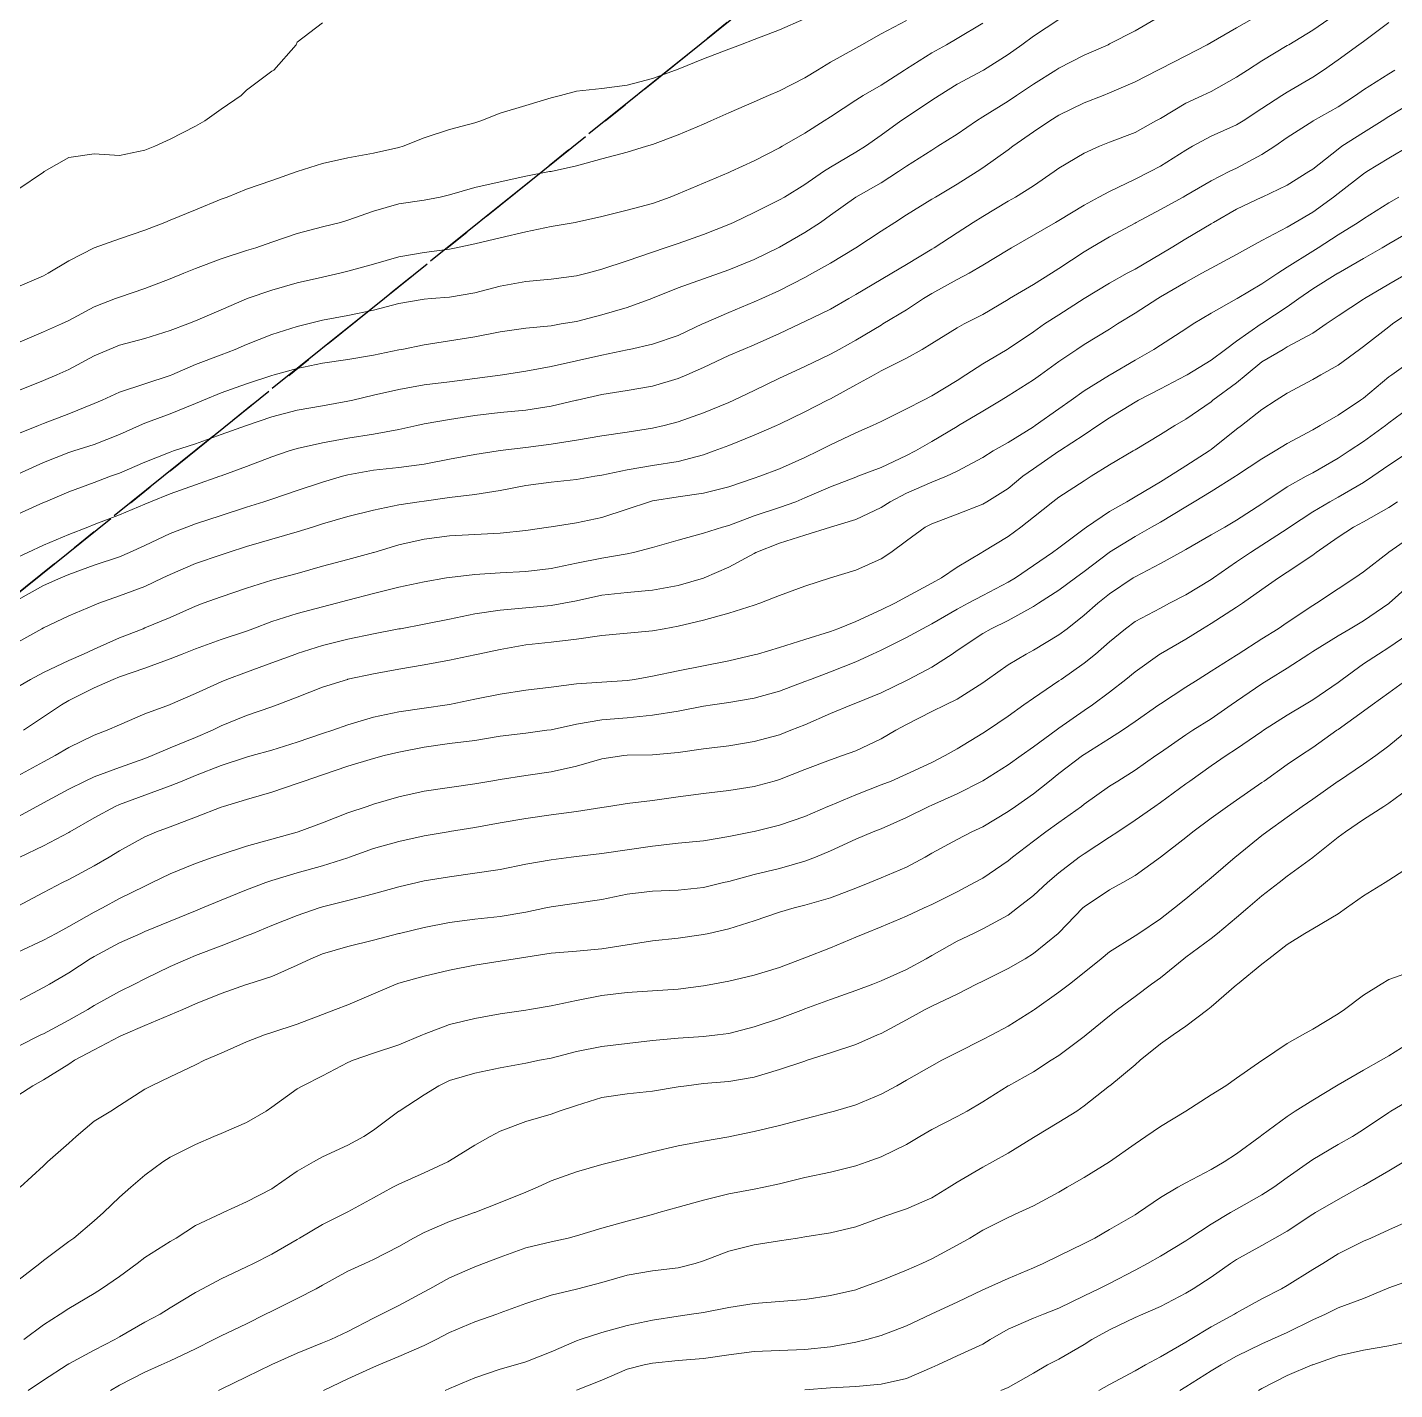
# Model space of a CAD drawing. Header units: centimetres. Extents: x 0 to 642158, y -847 to 649707.
# Drawn here: x 617111.44 to 617138.36, y 620331.76 to 620358.59 of the extents above; entities that cross this region are included whole.
import ezdxf

# ---------------------------------------------------------------- set-up
doc = ezdxf.new("R2010")
doc.units = ezdxf.units.CM
doc.header["$MEASUREMENT"] = 0
doc.linetypes.add('CENTERX2', pattern=[4, 2.5, -0.5, 0.5, -0.5])
doc.layers.add('SPW_parcellaire cadastral', color=7, linetype='CENTERX2', lineweight=25, true_color=0xff0542)
doc.layers.add('WAL_topographie 0.5', color=253, linetype='Continuous', lineweight=20)

msp = doc.modelspace()

# ---------------------------------------------------------------- linework, layer by layer
at = {"layer": 'SPW_parcellaire cadastral'}
for points in [[(617062.014, 620409.186), (617094.809, 620440.723), (617133.598, 620390.47), (617134.906, 620391.492), (617146.257, 620375.609), (617111.129, 620347.351), (617062.014, 620409.186)], [(617146.257, 620375.609), (617171.917, 620342.183), (617234.747, 620260.301), (617106.707, 620158.882), (617115.103, 620149.589), (617064.759, 620106.478), (617053.863, 620117.239), (616968.009, 620182.814), (616937.386, 620218.037), (616956.282, 620268.99), (616938.408, 620293.768), (616934.252, 620317.224), (616964.517, 620340.941), (617015.701, 620270.757), (617035.118, 620286.317), (617053.068, 620300.715), (617070.714, 620314.879), (617111.129, 620347.351), (617146.257, 620375.609)]]:
    msp.add_lwpolyline(points, dxfattribs=at)
at = {"layer": 'WAL_topographie 0.5'}
for points in [[(617111.25, 620348.158), (617111.445, 620348.25), (617111.75, 620348.392), (617112.25, 620348.604), (617112.625, 620348.75), (617112.75, 620348.8), (617113.25, 620348.992), (617113.75, 620349.204), (617113.861, 620349.25), (617114.25, 620349.408), (617114.75, 620349.583), (617115.227, 620349.75), (617115.25, 620349.758), (617115.75, 620349.944), (617116.25, 620350.133), (617116.589, 620350.25), (617116.75, 620350.3), (617117.25, 620350.408), (617117.75, 620350.5), (617118.25, 620350.583), (617118.75, 620350.671), (617119.106, 620350.75), (617119.25, 620350.783), (617119.75, 620350.872), (617120.25, 620350.945), (617120.75, 620351.005), (617121.25, 620351.055), (617121.75, 620351.135), (617122.25, 620351.247), (617122.263, 620351.25), (617122.75, 620351.363), (617123.25, 620351.442), (617123.75, 620351.527), (617124.25, 620351.676), (617124.425, 620351.75), (617124.75, 620351.892), (617125.25, 620352.129), (617125.535, 620352.25), (617125.75, 620352.338), (617126.25, 620352.566), (617126.65, 620352.75), (617126.75, 620352.796), (617127.25, 620353.042), (617127.614, 620353.25), (617127.75, 620353.331), (617128.25, 620353.626), (617128.46, 620353.75), (617128.75, 620353.923), (617129.25, 620354.222), (617129.296, 620354.25), (617129.75, 620354.545), (617130.064, 620354.75), (617130.25, 620354.866), (617130.75, 620355.17), (617130.895, 620355.25), (617131.25, 620355.471), (617131.658, 620355.75), (617131.75, 620355.818), (617132.25, 620356.116), (617132.554, 620356.25), (617132.75, 620356.33), (617133.25, 620356.522), (617133.663, 620356.75), (617133.75, 620356.799), (617134.25, 620357.101), (617134.582, 620357.25), (617134.75, 620357.327), (617135.25, 620357.608), (617135.465, 620357.75), (617135.75, 620357.933), (617136.25, 620358.233), (617136.279, 620358.25), (617136.75, 620358.538), (617137.07, 620358.75)], [(617111.25, 620349.006), (617111.75, 620349.232), (617111.791, 620349.25), (617112.25, 620349.443), (617112.75, 620349.627), (617113.075, 620349.75), (617113.25, 620349.814), (617113.75, 620350.029), (617114.25, 620350.229), (617114.312, 620350.25), (617114.75, 620350.393), (617115.25, 620350.575), (617115.75, 620350.749), (617115.753, 620350.75), (617116.25, 620350.921), (617116.75, 620351.053), (617117.25, 620351.139), (617117.75, 620351.229), (617117.845, 620351.25), (617118.25, 620351.346), (617118.75, 620351.463), (617119.25, 620351.553), (617119.75, 620351.612), (617120.25, 620351.675), (617120.75, 620351.744), (617120.79, 620351.75), (617121.25, 620351.821), (617121.75, 620351.912), (617122.25, 620352.025), (617122.75, 620352.139), (617123.25, 620352.241), (617123.293, 620352.25), (617123.75, 620352.354), (617124.25, 620352.526), (617124.733, 620352.75), (617124.75, 620352.758), (617125.25, 620352.975), (617125.75, 620353.184), (617125.898, 620353.25), (617126.25, 620353.407), (617126.75, 620353.665), (617126.901, 620353.75), (617127.25, 620353.95), (617127.75, 620354.25), (617127.75, 620354.25), (617128.25, 620354.576), (617128.521, 620354.75), (617128.75, 620354.898), (617129.25, 620355.209), (617129.32, 620355.25), (617129.75, 620355.501), (617130.139, 620355.75), (617130.25, 620355.825), (617130.75, 620356.182), (617130.842, 620356.25), (617131.25, 620356.537), (617131.571, 620356.75), (617131.75, 620356.86), (617132.25, 620357.102), (617132.624, 620357.25), (617132.75, 620357.3), (617133.25, 620357.518), (617133.7, 620357.75), (617133.75, 620357.776), (617134.25, 620358.032), (617134.674, 620358.25), (617134.75, 620358.291), (617135.25, 620358.582), (617135.55, 620358.75)], [(617111.25, 620349.794), (617111.75, 620350.02), (617112.25, 620350.218), (617112.349, 620350.25), (617112.75, 620350.38), (617113.25, 620350.573), (617113.643, 620350.75), (617113.75, 620350.797), (617114.25, 620350.982), (617114.75, 620351.183), (617114.904, 620351.25), (617115.25, 620351.397), (617115.75, 620351.574), (617116.25, 620351.738), (617116.296, 620351.75), (617116.75, 620351.873), (617117.25, 620351.977), (617117.75, 620352.053), (617118.25, 620352.137), (617118.75, 620352.239), (617118.808, 620352.25), (617119.25, 620352.342), (617119.75, 620352.418), (617120.25, 620352.5), (617120.75, 620352.597), (617121.25, 620352.667), (617121.75, 620352.716), (617121.951, 620352.75), (617122.25, 620352.802), (617122.75, 620352.933), (617123.25, 620353.078), (617123.735, 620353.25), (617123.75, 620353.256), (617124.25, 620353.459), (617124.75, 620353.64), (617125.065, 620353.75), (617125.25, 620353.814), (617125.75, 620354.017), (617126.224, 620354.25), (617126.25, 620354.264), (617126.75, 620354.553), (617127.055, 620354.75), (617127.25, 620354.891), (617127.75, 620355.249), (617127.752, 620355.25), (617128.25, 620355.531), (617128.595, 620355.75), (617128.75, 620355.856), (617129.25, 620356.176), (617129.369, 620356.25), (617129.75, 620356.491), (617130.129, 620356.75), (617130.25, 620356.827), (617130.75, 620357.139), (617130.917, 620357.25), (617131.25, 620357.476), (617131.688, 620357.75), (617131.75, 620357.791), (617132.25, 620358.041), (617132.72, 620358.25), (617132.75, 620358.264), (617133.25, 620358.526), (617133.645, 620358.75)], [(617111.25, 620353.483), (617111.75, 620353.701), (617111.843, 620353.75), (617112.25, 620353.992), (617112.75, 620354.25), (617112.75, 620354.25), (617113.25, 620354.43), (617113.75, 620354.6), (617114.141, 620354.75), (617114.25, 620354.793), (617114.75, 620354.996), (617115.25, 620355.207), (617115.368, 620355.25), (617115.75, 620355.402), (617116.25, 620355.577), (617116.75, 620355.75), (617116.75, 620355.75), (617117.25, 620355.91), (617117.75, 620356.023), (617118.25, 620356.116), (617118.75, 620356.227), (617118.835, 620356.25), (617119.25, 620356.414), (617119.75, 620356.577), (617120.25, 620356.712), (617120.368, 620356.75), (617120.75, 620356.902), (617121.25, 620357.051), (617121.75, 620357.203), (617121.937, 620357.25), (617122.25, 620357.336), (617122.75, 620357.387), (617123.25, 620357.456), (617123.75, 620357.583), (617124.197, 620357.75), (617124.25, 620357.77), (617124.75, 620357.975), (617125.25, 620358.165), (617125.482, 620358.25), (617125.75, 620358.355), (617126.25, 620358.545), (617126.731, 620358.75)], [(617111.25, 620350.585), (617111.657, 620350.75), (617111.75, 620350.788), (617112.25, 620350.982), (617112.75, 620351.184), (617112.909, 620351.25), (617113.25, 620351.409), (617113.75, 620351.574), (617114.25, 620351.736), (617114.282, 620351.75), (617114.75, 620351.954), (617115.25, 620352.145), (617115.525, 620352.25), (617115.75, 620352.347), (617116.25, 620352.542), (617116.75, 620352.698), (617116.961, 620352.75), (617117.25, 620352.823), (617117.75, 620352.917), (617118.25, 620353.025), (617118.75, 620353.156), (617119.25, 620353.239), (617119.385, 620353.25), (617119.75, 620353.28), (617120.25, 620353.365), (617120.75, 620353.495), (617121.25, 620353.589), (617121.75, 620353.632), (617122.25, 620353.698), (617122.458, 620353.75), (617122.75, 620353.827), (617123.25, 620353.997), (617123.75, 620354.165), (617123.998, 620354.25), (617124.25, 620354.337), (617124.75, 620354.512), (617125.25, 620354.708), (617125.341, 620354.75), (617125.75, 620354.947), (617126.25, 620355.193), (617126.345, 620355.25), (617126.75, 620355.499), (617127.113, 620355.75), (617127.25, 620355.839), (617127.75, 620356.131), (617127.943, 620356.25), (617128.25, 620356.469), (617128.638, 620356.75), (617128.75, 620356.826), (617129.25, 620357.156), (617129.394, 620357.25), (617129.75, 620357.47), (617130.25, 620357.742), (617130.263, 620357.75), (617130.75, 620358.055), (617131.018, 620358.25), (617131.25, 620358.418), (617131.75, 620358.744)], [(617111.25, 620352.381), (617111.75, 620352.596), (617112.105, 620352.75), (617112.25, 620352.817), (617112.75, 620353.088), (617113.173, 620353.25), (617113.25, 620353.281), (617113.75, 620353.448), (617114.25, 620353.642), (617114.518, 620353.75), (617114.75, 620353.843), (617115.25, 620354.034), (617115.75, 620354.194), (617115.933, 620354.25), (617116.25, 620354.36), (617116.75, 620354.533), (617117.25, 620354.662), (617117.601, 620354.75), (617117.75, 620354.792), (617118.25, 620354.975), (617118.75, 620355.118), (617119.25, 620355.187), (617119.564, 620355.25), (617119.75, 620355.291), (617120.25, 620355.441), (617120.75, 620355.552), (617121.25, 620355.658), (617121.72, 620355.75), (617121.75, 620355.756), (617122.25, 620355.866), (617122.75, 620356.002), (617123.25, 620356.135), (617123.63, 620356.25), (617123.75, 620356.286), (617124.25, 620356.476), (617124.75, 620356.687), (617124.899, 620356.75), (617125.25, 620356.906), (617125.75, 620357.128), (617126.029, 620357.25), (617126.25, 620357.342), (617126.75, 620357.596), (617126.996, 620357.75), (617127.25, 620357.905), (617127.75, 620358.182), (617127.873, 620358.25), (617128.25, 620358.462), (617128.75, 620358.726)], [(617111.25, 620347.319), (617111.75, 620347.598), (617112.096, 620347.75), (617112.25, 620347.816), (617112.75, 620347.999), (617113.25, 620348.167), (617113.449, 620348.25), (617113.75, 620348.386), (617114.25, 620348.625), (617114.579, 620348.75), (617114.75, 620348.813), (617115.25, 620348.979), (617115.75, 620349.146), (617116.092, 620349.25), (617116.25, 620349.301), (617116.75, 620349.468), (617117.25, 620349.633), (617117.645, 620349.75), (617117.75, 620349.778), (617118.25, 620349.872), (617118.75, 620349.921), (617119.25, 620349.988), (617119.75, 620350.088), (617120.25, 620350.18), (617120.71, 620350.25), (617120.75, 620350.256), (617121.25, 620350.316), (617121.75, 620350.381), (617122.25, 620350.463), (617122.75, 620350.548), (617123.25, 620350.62), (617123.75, 620350.696), (617123.978, 620350.75), (617124.25, 620350.823), (617124.75, 620351.001), (617125.25, 620351.204), (617125.352, 620351.25), (617125.75, 620351.441), (617126.25, 620351.681), (617126.396, 620351.75), (617126.75, 620351.914), (617127.25, 620352.154), (617127.421, 620352.25), (617127.75, 620352.434), (617128.25, 620352.73), (617128.284, 620352.75), (617128.75, 620353.028), (617129.087, 620353.25), (617129.25, 620353.35), (617129.75, 620353.624), (617129.984, 620353.75), (617130.25, 620353.908), (617130.75, 620354.211), (617130.817, 620354.25), (617131.25, 620354.498), (617131.685, 620354.75), (617131.75, 620354.787), (617132.25, 620355.091), (617132.54, 620355.25), (617132.75, 620355.362), (617133.25, 620355.603), (617133.547, 620355.75), (617133.75, 620355.857), (617134.25, 620356.174), (617134.385, 620356.25), (617134.75, 620356.446), (617135.25, 620356.671), (617135.378, 620356.75), (617135.75, 620356.991), (617136.145, 620357.25), (617136.25, 620357.317), (617136.75, 620357.612), (617136.961, 620357.75), (617137.25, 620357.949), (617137.657, 620358.25), (617137.75, 620358.316), (617138.25, 620358.684)], [(617111.25, 620355.396), (617111.75, 620355.737), (617111.769, 620355.75), (617112.25, 620356.03), (617112.75, 620356.1), (617113.25, 620356.069), (617113.75, 620356.17), (617113.947, 620356.25), (617114.25, 620356.392), (617114.75, 620356.643), (617114.931, 620356.75), (617115.25, 620356.983), (617115.645, 620357.25), (617115.75, 620357.353), (617116.25, 620357.729), (617116.292, 620357.75), (617116.727, 620358.25), (617116.75, 620358.302), (617117.25, 620358.68)], [(617111.25, 620351.433), (617111.75, 620351.634), (617112.016, 620351.75), (617112.25, 620351.857), (617112.75, 620352.125), (617113.046, 620352.25), (617113.25, 620352.332), (617113.75, 620352.462), (617114.25, 620352.623), (617114.597, 620352.75), (617114.75, 620352.811), (617115.25, 620353.032), (617115.75, 620353.245), (617115.764, 620353.25), (617116.25, 620353.416), (617116.75, 620353.559), (617117.25, 620353.675), (617117.588, 620353.75), (617117.75, 620353.789), (617118.25, 620353.931), (617118.75, 620354.07), (617119.25, 620354.159), (617119.75, 620354.223), (617119.881, 620354.25), (617120.25, 620354.329), (617120.75, 620354.449), (617121.25, 620354.567), (617121.75, 620354.673), (617122.225, 620354.75), (617122.25, 620354.754), (617122.75, 620354.865), (617123.25, 620354.989), (617123.75, 620355.126), (617124.098, 620355.25), (617124.25, 620355.31), (617124.75, 620355.522), (617125.25, 620355.733), (617125.288, 620355.75), (617125.75, 620355.966), (617126.25, 620356.222), (617126.298, 620356.25), (617126.75, 620356.511), (617127.129, 620356.75), (617127.25, 620356.828), (617127.75, 620357.157), (617127.895, 620357.25), (617128.25, 620357.455), (617128.709, 620357.75), (617128.75, 620357.776), (617129.25, 620358.09), (617129.54, 620358.25), (617129.75, 620358.371), (617130.25, 620358.673)], [(617111.25, 620346.485), (617111.718, 620346.75), (617111.75, 620346.769), (617112.25, 620347.005), (617112.75, 620347.213), (617112.843, 620347.25), (617113.25, 620347.394), (617113.75, 620347.58), (617114.105, 620347.75), (617114.25, 620347.82), (617114.75, 620348.034), (617115.25, 620348.204), (617115.387, 620348.25), (617115.75, 620348.366), (617116.25, 620348.511), (617116.75, 620348.656), (617117.052, 620348.75), (617117.25, 620348.812), (617117.75, 620348.956), (617118.25, 620349.085), (617118.75, 620349.186), (617119.154, 620349.25), (617119.25, 620349.264), (617119.75, 620349.333), (617120.25, 620349.392), (617120.75, 620349.469), (617121.25, 620349.571), (617121.75, 620349.638), (617122.25, 620349.688), (617122.61, 620349.75), (617122.75, 620349.772), (617123.25, 620349.88), (617123.75, 620349.966), (617124.25, 620350.045), (617124.75, 620350.174), (617124.962, 620350.25), (617125.25, 620350.36), (617125.75, 620350.56), (617126.192, 620350.75), (617126.25, 620350.777), (617126.75, 620351.018), (617127.194, 620351.25), (617127.25, 620351.278), (617127.75, 620351.549), (617128.115, 620351.75), (617128.25, 620351.825), (617128.75, 620352.079), (617129.059, 620352.25), (617129.25, 620352.363), (617129.75, 620352.677), (617129.884, 620352.75), (617130.25, 620352.94), (617130.75, 620353.233), (617130.777, 620353.25), (617131.25, 620353.527), (617131.608, 620353.75), (617131.75, 620353.84), (617132.25, 620354.174), (617132.381, 620354.25), (617132.75, 620354.466), (617133.25, 620354.738), (617133.271, 620354.75), (617133.75, 620355.002), (617134.197, 620355.25), (617134.25, 620355.279), (617134.75, 620355.572), (617135.107, 620355.75), (617135.25, 620355.821), (617135.75, 620356.085), (617136.005, 620356.25), (617136.25, 620356.421), (617136.75, 620356.745), (617136.758, 620356.75), (617137.25, 620357.029), (617137.594, 620357.25), (617137.75, 620357.362), (617138.25, 620357.679), (617138.366, 620357.75)], [(617111.25, 620345.605), (617111.494, 620345.75), (617111.75, 620345.887), (617112.25, 620346.126), (617112.539, 620346.25), (617112.75, 620346.347), (617113.25, 620346.568), (617113.715, 620346.75), (617113.75, 620346.764), (617114.25, 620346.972), (617114.75, 620347.195), (617114.901, 620347.25), (617115.25, 620347.377), (617115.75, 620347.547), (617116.25, 620347.705), (617116.422, 620347.75), (617116.75, 620347.837), (617117.25, 620347.979), (617117.75, 620348.114), (617118.25, 620348.248), (617118.257, 620348.25), (617118.75, 620348.402), (617119.25, 620348.515), (617119.75, 620348.576), (617120.25, 620348.606), (617120.75, 620348.629), (617121.25, 620348.685), (617121.698, 620348.75), (617121.75, 620348.758), (617122.25, 620348.833), (617122.75, 620348.941), (617123.25, 620349.103), (617123.685, 620349.25), (617123.75, 620349.268), (617124.25, 620349.348), (617124.75, 620349.418), (617125.25, 620349.543), (617125.75, 620349.712), (617125.862, 620349.75), (617126.25, 620349.897), (617126.75, 620350.122), (617127.015, 620350.25), (617127.25, 620350.371), (617127.75, 620350.607), (617128.077, 620350.75), (617128.25, 620350.833), (617128.75, 620351.08), (617129.083, 620351.25), (617129.25, 620351.337), (617129.75, 620351.64), (617129.919, 620351.75), (617130.25, 620351.966), (617130.73, 620352.25), (617130.75, 620352.262), (617131.25, 620352.597), (617131.47, 620352.75), (617131.75, 620352.931), (617132.25, 620353.249), (617132.252, 620353.25), (617132.75, 620353.555), (617133.096, 620353.75), (617133.25, 620353.832), (617133.75, 620354.124), (617133.96, 620354.25), (617134.25, 620354.425), (617134.75, 620354.724), (617134.794, 620354.75), (617135.25, 620355.012), (617135.75, 620355.248), (617135.755, 620355.25), (617136.25, 620355.483), (617136.676, 620355.75), (617136.75, 620355.802), (617137.25, 620356.195), (617137.326, 620356.25), (617137.75, 620356.524), (617138.115, 620356.75), (617138.25, 620356.837), (617138.75, 620357.141)], [(617111.361, 620344.75), (617111.75, 620345.012), (617112.105, 620345.25), (617112.25, 620345.336), (617112.75, 620345.583), (617113.126, 620345.75), (617113.25, 620345.799), (617113.75, 620345.97), (617114.25, 620346.155), (617114.482, 620346.25), (617114.75, 620346.356), (617115.25, 620346.537), (617115.75, 620346.704), (617115.876, 620346.75), (617116.25, 620346.889), (617116.75, 620347.05), (617117.25, 620347.177), (617117.527, 620347.25), (617117.75, 620347.311), (617118.25, 620347.443), (617118.75, 620347.565), (617119.25, 620347.675), (617119.688, 620347.75), (617119.75, 620347.76), (617120.25, 620347.818), (617120.75, 620347.848), (617121.25, 620347.874), (617121.75, 620347.935), (617122.25, 620348.037), (617122.75, 620348.138), (617123.25, 620348.226), (617123.371, 620348.25), (617123.75, 620348.346), (617124.25, 620348.493), (617124.75, 620348.628), (617125.128, 620348.75), (617125.25, 620348.783), (617125.75, 620348.969), (617126.25, 620349.138), (617126.567, 620349.25), (617126.75, 620349.324), (617127.25, 620349.546), (617127.75, 620349.735), (617127.791, 620349.75), (617128.25, 620349.927), (617128.75, 620350.159), (617128.927, 620350.25), (617129.25, 620350.434), (617129.75, 620350.733), (617129.777, 620350.75), (617130.25, 620351.036), (617130.617, 620351.25), (617130.75, 620351.332), (617131.25, 620351.649), (617131.39, 620351.75), (617131.75, 620352.012), (617132.103, 620352.25), (617132.25, 620352.344), (617132.75, 620352.651), (617132.905, 620352.75), (617133.25, 620352.964), (617133.698, 620353.25), (617133.75, 620353.282), (617134.25, 620353.575), (617134.564, 620353.75), (617134.75, 620353.852), (617135.25, 620354.119), (617135.487, 620354.25), (617135.75, 620354.394), (617136.25, 620354.659), (617136.404, 620354.75), (617136.75, 620354.952), (617137.162, 620355.25), (617137.25, 620355.32), (617137.75, 620355.709), (617137.814, 620355.75), (617138.25, 620356.017), (617138.647, 620356.25)], [(617111.25, 620343.854), (617111.75, 620344.128), (617111.981, 620344.25), (617112.25, 620344.41), (617112.75, 620344.653), (617113.007, 620344.75), (617113.25, 620344.855), (617113.75, 620345.07), (617114.234, 620345.25), (617114.25, 620345.256), (617114.75, 620345.475), (617115.25, 620345.705), (617115.364, 620345.75), (617115.75, 620345.894), (617116.25, 620346.074), (617116.72, 620346.25), (617116.75, 620346.261), (617117.25, 620346.419), (617117.75, 620346.543), (617118.25, 620346.647), (617118.75, 620346.744), (617118.782, 620346.75), (617119.25, 620346.841), (617119.75, 620346.94), (617120.25, 620347.039), (617120.75, 620347.115), (617121.25, 620347.16), (617121.75, 620347.205), (617122, 620347.25), (617122.25, 620347.298), (617122.75, 620347.409), (617123.25, 620347.465), (617123.75, 620347.505), (617124.25, 620347.6), (617124.75, 620347.745), (617124.763, 620347.75), (617125.25, 620347.958), (617125.75, 620348.233), (617125.783, 620348.25), (617126.25, 620348.436), (617126.75, 620348.591), (617127.25, 620348.749), (617127.253, 620348.75), (617127.75, 620348.9), (617128.25, 620349.134), (617128.431, 620349.25), (617128.75, 620349.417), (617129.25, 620349.638), (617129.539, 620349.75), (617129.75, 620349.85), (617130.25, 620350.123), (617130.458, 620350.25), (617130.75, 620350.417), (617131.25, 620350.726), (617131.286, 620350.75), (617131.75, 620351.082), (617131.99, 620351.25), (617132.25, 620351.435), (617132.75, 620351.743), (617132.763, 620351.75), (617133.25, 620352.038), (617133.623, 620352.25), (617133.75, 620352.331), (617134.25, 620352.656), (617134.397, 620352.75), (617134.75, 620352.96), (617135.25, 620353.243), (617135.262, 620353.25), (617135.75, 620353.538), (617136.063, 620353.75), (617136.25, 620353.869), (617136.75, 620354.185), (617136.858, 620354.25), (617137.25, 620354.503), (617137.643, 620354.75), (617137.75, 620354.823), (617138.25, 620355.134), (617138.446, 620355.25)], [(617111.25, 620343.044), (617111.624, 620343.25), (617111.75, 620343.319), (617112.25, 620343.589), (617112.573, 620343.75), (617112.75, 620343.833), (617113.25, 620344.015), (617113.75, 620344.193), (617113.894, 620344.25), (617114.25, 620344.402), (617114.75, 620344.606), (617115.079, 620344.75), (617115.25, 620344.836), (617115.75, 620345.041), (617116.25, 620345.209), (617116.358, 620345.25), (617116.75, 620345.402), (617117.25, 620345.597), (617117.738, 620345.75), (617117.75, 620345.753), (617118.25, 620345.858), (617118.75, 620345.953), (617119.25, 620346.039), (617119.75, 620346.128), (617120.25, 620346.235), (617120.315, 620346.25), (617120.75, 620346.343), (617121.25, 620346.435), (617121.75, 620346.487), (617122.25, 620346.542), (617122.75, 620346.617), (617123.25, 620346.662), (617123.75, 620346.705), (617123.98, 620346.75), (617124.25, 620346.798), (617124.75, 620346.918), (617125.25, 620347.055), (617125.75, 620347.214), (617125.861, 620347.25), (617126.25, 620347.402), (617126.75, 620347.589), (617127.25, 620347.75), (617127.25, 620347.75), (617127.75, 620347.899), (617128.25, 620348.126), (617128.439, 620348.25), (617128.75, 620348.482), (617129.12, 620348.75), (617129.25, 620348.815), (617129.75, 620349.003), (617130.25, 620349.2), (617130.334, 620349.25), (617130.75, 620349.511), (617131.041, 620349.75), (617131.25, 620349.899), (617131.75, 620350.243), (617131.762, 620350.25), (617132.25, 620350.568), (617132.521, 620350.75), (617132.75, 620350.905), (617133.25, 620351.21), (617133.319, 620351.25), (617133.75, 620351.472), (617134.25, 620351.736), (617134.275, 620351.75), (617134.75, 620352.038), (617135.031, 620352.25), (617135.25, 620352.41), (617135.738, 620352.75), (617135.75, 620352.758), (617136.25, 620353.087), (617136.477, 620353.25), (617136.75, 620353.441), (617137.247, 620353.75), (617137.25, 620353.752), (617137.75, 620354.038), (617138.117, 620354.25), (617138.25, 620354.328), (617138.75, 620354.615)], [(617111.285, 620342.25), (617111.75, 620342.476), (617112.25, 620342.739), (617112.27, 620342.75), (617112.75, 620343.023), (617113.162, 620343.25), (617113.25, 620343.289), (617113.75, 620343.47), (617114.25, 620343.652), (617114.483, 620343.75), (617114.75, 620343.859), (617115.25, 620344.055), (617115.75, 620344.218), (617115.865, 620344.25), (617116.25, 620344.357), (617116.75, 620344.514), (617117.25, 620344.685), (617117.451, 620344.75), (617117.75, 620344.854), (617118.25, 620345.005), (617118.75, 620345.115), (617119.25, 620345.186), (617119.703, 620345.25), (617119.75, 620345.258), (617120.25, 620345.362), (617120.75, 620345.462), (617121.25, 620345.538), (617121.75, 620345.601), (617122.25, 620345.663), (617122.75, 620345.698), (617123.25, 620345.729), (617123.391, 620345.75), (617123.75, 620345.812), (617124.25, 620345.922), (617124.75, 620346.018), (617125.25, 620346.115), (617125.75, 620346.233), (617125.812, 620346.25), (617126.25, 620346.378), (617126.75, 620346.538), (617127.25, 620346.695), (617127.398, 620346.75), (617127.75, 620346.891), (617128.25, 620347.121), (617128.517, 620347.25), (617128.75, 620347.376), (617129.25, 620347.648), (617129.436, 620347.75), (617129.75, 620347.958), (617130.231, 620348.25), (617130.25, 620348.261), (617130.75, 620348.563), (617131.003, 620348.75), (617131.25, 620348.948), (617131.63, 620349.25), (617131.75, 620349.34), (617132.25, 620349.664), (617132.386, 620349.75), (617132.75, 620349.979), (617133.213, 620350.25), (617133.25, 620350.273), (617133.75, 620350.571), (617134.035, 620350.75), (617134.25, 620350.874), (617134.75, 620351.22), (617134.786, 620351.25), (617135.25, 620351.593), (617135.442, 620351.75), (617135.75, 620352.002), (617136.165, 620352.25), (617136.25, 620352.299), (617136.75, 620352.571), (617137.017, 620352.75), (617137.25, 620352.911), (617137.75, 620353.236), (617137.771, 620353.25), (617138.25, 620353.535), (617138.625, 620353.75)], [(617111.25, 620341.283), (617111.75, 620341.552), (617112.125, 620341.75), (617112.25, 620341.813), (617112.75, 620342.078), (617113.048, 620342.25), (617113.25, 620342.375), (617113.75, 620342.653), (617113.979, 620342.75), (617114.25, 620342.848), (617114.75, 620343.039), (617115.25, 620343.235), (617115.299, 620343.25), (617115.75, 620343.385), (617116.25, 620343.53), (617116.75, 620343.698), (617116.887, 620343.75), (617117.25, 620343.873), (617117.75, 620344.042), (617118.25, 620344.192), (617118.465, 620344.25), (617118.75, 620344.319), (617119.25, 620344.417), (617119.75, 620344.487), (617120.25, 620344.551), (617120.75, 620344.631), (617121.25, 620344.694), (617121.665, 620344.75), (617121.75, 620344.761), (617122.25, 620344.867), (617122.75, 620344.952), (617123.25, 620344.997), (617123.75, 620345.044), (617124.25, 620345.123), (617124.75, 620345.221), (617124.932, 620345.25), (617125.25, 620345.299), (617125.75, 620345.383), (617126.25, 620345.518), (617126.75, 620345.707), (617126.856, 620345.75), (617127.25, 620345.901), (617127.75, 620346.096), (617128.08, 620346.25), (617128.25, 620346.328), (617128.75, 620346.574), (617129.066, 620346.75), (617129.25, 620346.847), (617129.75, 620347.135), (617129.967, 620347.25), (617130.25, 620347.402), (617130.75, 620347.663), (617130.895, 620347.75), (617131.25, 620347.992), (617131.627, 620348.25), (617131.75, 620348.345), (617132.25, 620348.716), (617132.298, 620348.75), (617132.75, 620349.058), (617133.088, 620349.25), (617133.25, 620349.346), (617133.75, 620349.639), (617133.928, 620349.75), (617134.25, 620349.958), (617134.713, 620350.25), (617134.75, 620350.277), (617135.25, 620350.676), (617135.35, 620350.75), (617135.75, 620351.068), (617136.03, 620351.25), (617136.25, 620351.39), (617136.75, 620351.659), (617136.907, 620351.75), (617137.25, 620351.942), (617137.67, 620352.25), (617137.75, 620352.308), (617138.25, 620352.697), (617138.319, 620352.75), (617138.75, 620353.039)], [(617111.25, 620340.377), (617111.75, 620340.613), (617112.002, 620340.75), (617112.25, 620340.884), (617112.75, 620341.164), (617112.913, 620341.25), (617113.25, 620341.435), (617113.75, 620341.682), (617113.893, 620341.75), (617114.25, 620341.925), (617114.75, 620342.128), (617115.098, 620342.25), (617115.25, 620342.304), (617115.75, 620342.465), (617116.25, 620342.606), (617116.75, 620342.743), (617116.772, 620342.75), (617117.25, 620342.928), (617117.75, 620343.122), (617118.129, 620343.25), (617118.25, 620343.291), (617118.75, 620343.441), (617119.25, 620343.548), (617119.75, 620343.621), (617120.25, 620343.697), (617120.562, 620343.75), (617120.75, 620343.782), (617121.25, 620343.859), (617121.75, 620343.929), (617122.25, 620344.043), (617122.75, 620344.189), (617123.183, 620344.25), (617123.25, 620344.258), (617123.75, 620344.266), (617124.25, 620344.313), (617124.75, 620344.384), (617125.25, 620344.445), (617125.75, 620344.526), (617126.25, 620344.662), (617126.473, 620344.75), (617126.75, 620344.859), (617127.25, 620345.08), (617127.669, 620345.25), (617127.75, 620345.281), (617128.25, 620345.485), (617128.75, 620345.732), (617128.787, 620345.75), (617129.25, 620345.993), (617129.646, 620346.25), (617129.75, 620346.317), (617130.25, 620346.652), (617130.418, 620346.75), (617130.75, 620346.912), (617131.25, 620347.184), (617131.349, 620347.25), (617131.75, 620347.509), (617132.08, 620347.75), (617132.25, 620347.874), (617132.743, 620348.25), (617132.75, 620348.255), (617133.25, 620348.565), (617133.577, 620348.75), (617133.75, 620348.849), (617134.25, 620349.151), (617134.415, 620349.25), (617134.75, 620349.451), (617135.227, 620349.75), (617135.25, 620349.765), (617135.75, 620350.094), (617136.012, 620350.25), (617136.25, 620350.398), (617136.75, 620350.667), (617136.898, 620350.75), (617137.25, 620350.957), (617137.694, 620351.25), (617137.75, 620351.29), (617138.25, 620351.71), (617138.307, 620351.75), (617138.75, 620352.061)], [(617111.25, 620339.416), (617111.75, 620339.681), (617111.869, 620339.75), (617112.25, 620339.971), (617112.672, 620340.25), (617112.75, 620340.297), (617113.25, 620340.564), (617113.668, 620340.75), (617113.75, 620340.785), (617114.25, 620340.987), (617114.75, 620341.195), (617114.882, 620341.25), (617115.25, 620341.403), (617115.75, 620341.607), (617116.131, 620341.75), (617116.25, 620341.791), (617116.75, 620341.939), (617117.25, 620342.079), (617117.75, 620342.239), (617117.78, 620342.25), (617118.25, 620342.418), (617118.75, 620342.561), (617119.25, 620342.668), (617119.724, 620342.75), (617119.75, 620342.754), (617120.25, 620342.835), (617120.75, 620342.924), (617121.25, 620343.011), (617121.75, 620343.083), (617122.25, 620343.152), (617122.75, 620343.23), (617122.889, 620343.25), (617123.25, 620343.305), (617123.75, 620343.368), (617124.25, 620343.437), (617124.75, 620343.505), (617125.25, 620343.562), (617125.75, 620343.641), (617126.142, 620343.75), (617126.25, 620343.78), (617126.75, 620343.974), (617127.25, 620344.166), (617127.49, 620344.25), (617127.75, 620344.346), (617128.25, 620344.58), (617128.541, 620344.75), (617128.75, 620344.863), (617129.25, 620345.12), (617129.52, 620345.25), (617129.75, 620345.362), (617130.25, 620345.682), (617130.345, 620345.75), (617130.75, 620346.039), (617131.107, 620346.25), (617131.25, 620346.325), (617131.75, 620346.626), (617131.913, 620346.75), (617132.25, 620347.014), (617132.519, 620347.25), (617132.75, 620347.435), (617133.213, 620347.75), (617133.25, 620347.773), (617133.75, 620348.032), (617134.143, 620348.25), (617134.25, 620348.31), (617134.75, 620348.596), (617135.019, 620348.75), (617135.25, 620348.884), (617135.75, 620349.211), (617135.807, 620349.25), (617136.25, 620349.544), (617136.622, 620349.75), (617136.75, 620349.821), (617137.25, 620350.105), (617137.469, 620350.25), (617137.75, 620350.439), (617138.181, 620350.75), (617138.25, 620350.804), (617138.75, 620351.174)], [(617111.25, 620338.524), (617111.704, 620338.75), (617111.75, 620338.773), (617112.25, 620339.042), (617112.627, 620339.25), (617112.75, 620339.326), (617113.25, 620339.605), (617113.544, 620339.75), (617113.75, 620339.852), (617114.25, 620340.097), (617114.595, 620340.25), (617114.75, 620340.313), (617115.25, 620340.502), (617115.75, 620340.701), (617115.874, 620340.75), (617116.25, 620340.902), (617116.75, 620341.103), (617117.183, 620341.25), (617117.25, 620341.27), (617117.75, 620341.399), (617118.25, 620341.527), (617118.75, 620341.665), (617119.111, 620341.75), (617119.25, 620341.781), (617119.75, 620341.866), (617120.25, 620341.933), (617120.75, 620342.01), (617121.25, 620342.11), (617121.75, 620342.2), (617122.144, 620342.25), (617122.25, 620342.262), (617122.75, 620342.322), (617123.25, 620342.397), (617123.75, 620342.469), (617124.25, 620342.523), (617124.75, 620342.573), (617125.25, 620342.654), (617125.712, 620342.75), (617125.75, 620342.758), (617126.25, 620342.878), (617126.75, 620343.051), (617127.203, 620343.25), (617127.25, 620343.271), (617127.75, 620343.479), (617128.25, 620343.672), (617128.448, 620343.75), (617128.75, 620343.887), (617129.25, 620344.116), (617129.51, 620344.25), (617129.75, 620344.384), (617130.25, 620344.689), (617130.344, 620344.75), (617130.75, 620345.024), (617131.061, 620345.25), (617131.25, 620345.384), (617131.75, 620345.72), (617131.793, 620345.75), (617132.25, 620346.073), (617132.47, 620346.25), (617132.75, 620346.493), (617133.063, 620346.75), (617133.25, 620346.891), (617133.75, 620347.156), (617133.93, 620347.25), (617134.25, 620347.416), (617134.75, 620347.72), (617134.793, 620347.75), (617135.25, 620348.063), (617135.524, 620348.25), (617135.75, 620348.392), (617136.25, 620348.718), (617136.296, 620348.75), (617136.75, 620349.048), (617137.087, 620349.25), (617137.25, 620349.341), (617137.75, 620349.629), (617137.937, 620349.75), (617138.25, 620349.968), (617138.674, 620350.25)], [(617111.25, 620337.556), (617111.543, 620337.75), (617111.75, 620337.864), (617112.25, 620338.173), (617112.367, 620338.25), (617112.75, 620338.455), (617113.25, 620338.718), (617113.32, 620338.75), (617113.75, 620338.936), (617114.25, 620339.144), (617114.5, 620339.25), (617114.75, 620339.361), (617115.25, 620339.563), (617115.75, 620339.74), (617115.779, 620339.75), (617116.25, 620339.903), (617116.75, 620340.124), (617117.02, 620340.25), (617117.25, 620340.346), (617117.75, 620340.494), (617118.25, 620340.618), (617118.75, 620340.746), (617118.765, 620340.75), (617119.25, 620340.868), (617119.75, 620340.965), (617120.25, 620341.032), (617120.75, 620341.079), (617121.25, 620341.166), (617121.646, 620341.25), (617121.75, 620341.272), (617122.25, 620341.343), (617122.75, 620341.419), (617123.25, 620341.523), (617123.75, 620341.584), (617124.25, 620341.598), (617124.75, 620341.653), (617125.145, 620341.75), (617125.25, 620341.774), (617125.75, 620341.907), (617126.25, 620342.029), (617126.75, 620342.171), (617126.955, 620342.25), (617127.25, 620342.373), (617127.75, 620342.606), (617128.091, 620342.75), (617128.25, 620342.811), (617128.75, 620343.029), (617129.192, 620343.25), (617129.25, 620343.275), (617129.75, 620343.496), (617130.24, 620343.75), (617130.25, 620343.756), (617130.75, 620344.066), (617131.011, 620344.25), (617131.25, 620344.42), (617131.697, 620344.75), (617131.75, 620344.788), (617132.25, 620345.136), (617132.416, 620345.25), (617132.75, 620345.5), (617133.07, 620345.75), (617133.25, 620345.9), (617133.741, 620346.25), (617133.75, 620346.256), (617134.25, 620346.544), (617134.579, 620346.75), (617134.75, 620346.852), (617135.25, 620347.174), (617135.364, 620347.25), (617135.75, 620347.523), (617136.075, 620347.75), (617136.25, 620347.86), (617136.75, 620348.2), (617136.82, 620348.25), (617137.25, 620348.55), (617137.556, 620348.75), (617137.75, 620348.856), (617138.25, 620349.137), (617138.422, 620349.25)], [(617111.291, 620335.75), (617111.75, 620336.174), (617111.833, 620336.25), (617112.25, 620336.615), (617112.395, 620336.75), (617112.75, 620337.052), (617113.079, 620337.25), (617113.25, 620337.361), (617113.75, 620337.68), (617113.882, 620337.75), (617114.25, 620337.927), (617114.75, 620338.159), (617114.922, 620338.25), (617115.25, 620338.388), (617115.75, 620338.615), (617116.103, 620338.75), (617116.25, 620338.796), (617116.75, 620338.963), (617117.25, 620339.154), (617117.507, 620339.25), (617117.75, 620339.345), (617118.25, 620339.559), (617118.702, 620339.75), (617118.75, 620339.768), (617119.25, 620339.906), (617119.75, 620340.024), (617120.25, 620340.126), (617120.75, 620340.202), (617121.041, 620340.25), (617121.25, 620340.281), (617121.75, 620340.357), (617122.25, 620340.401), (617122.75, 620340.447), (617123.25, 620340.524), (617123.75, 620340.6), (617124.25, 620340.655), (617124.75, 620340.725), (617124.859, 620340.75), (617125.25, 620340.839), (617125.75, 620340.997), (617126.25, 620341.165), (617126.538, 620341.25), (617126.75, 620341.304), (617127.25, 620341.448), (617127.75, 620341.639), (617128.029, 620341.75), (617128.25, 620341.841), (617128.75, 620342.056), (617129.115, 620342.25), (617129.25, 620342.328), (617129.75, 620342.601), (617130.035, 620342.75), (617130.25, 620342.848), (617130.75, 620343.147), (617130.895, 620343.25), (617131.25, 620343.498), (617131.568, 620343.75), (617131.75, 620343.896), (617132.219, 620344.25), (617132.25, 620344.271), (617132.75, 620344.584), (617133.004, 620344.75), (617133.25, 620344.92), (617133.719, 620345.25), (617133.75, 620345.272), (617134.25, 620345.596), (617134.493, 620345.75), (617134.75, 620345.91), (617135.25, 620346.229), (617135.283, 620346.25), (617135.75, 620346.55), (617136.069, 620346.75), (617136.25, 620346.872), (617136.75, 620347.205), (617136.824, 620347.25), (617137.25, 620347.532), (617137.579, 620347.75), (617137.75, 620347.872), (617138.243, 620348.25), (617138.25, 620348.255), (617138.75, 620348.605)], [(617111.25, 620333.915), (617111.678, 620334.25), (617111.75, 620334.306), (617112.25, 620334.679), (617112.348, 620334.75), (617112.75, 620335.09), (617112.936, 620335.25), (617113.25, 620335.556), (617113.474, 620335.75), (617113.75, 620335.985), (617114.101, 620336.25), (617114.25, 620336.341), (617114.75, 620336.594), (617115.105, 620336.75), (617115.25, 620336.807), (617115.75, 620337.023), (617116.136, 620337.25), (617116.25, 620337.33), (617116.75, 620337.688), (617116.861, 620337.75), (617117.25, 620337.945), (617117.75, 620338.207), (617117.852, 620338.25), (617118.25, 620338.392), (617118.75, 620338.553), (617119.217, 620338.75), (617119.25, 620338.764), (617119.75, 620338.953), (617120.25, 620339.074), (617120.75, 620339.166), (617121.25, 620339.237), (617121.327, 620339.25), (617121.75, 620339.322), (617122.25, 620339.429), (617122.75, 620339.526), (617123.25, 620339.585), (617123.75, 620339.616), (617124.25, 620339.654), (617124.75, 620339.716), (617124.933, 620339.75), (617125.25, 620339.811), (617125.75, 620339.926), (617126.25, 620340.079), (617126.694, 620340.25), (617126.75, 620340.271), (617127.25, 620340.468), (617127.75, 620340.673), (617127.929, 620340.75), (617128.25, 620340.879), (617128.75, 620341.089), (617129.096, 620341.25), (617129.25, 620341.319), (617129.75, 620341.568), (617130.092, 620341.75), (617130.25, 620341.839), (617130.75, 620342.179), (617130.839, 620342.25), (617131.25, 620342.564), (617131.497, 620342.75), (617131.75, 620342.933), (617132.196, 620343.25), (617132.25, 620343.291), (617132.75, 620343.646), (617132.91, 620343.75), (617133.25, 620343.965), (617133.659, 620344.25), (617133.75, 620344.313), (617134.25, 620344.66), (617134.392, 620344.75), (617134.75, 620344.977), (617135.145, 620345.25), (617135.25, 620345.323), (617135.75, 620345.666), (617135.886, 620345.75), (617136.25, 620345.974), (617136.675, 620346.25), (617136.75, 620346.298), (617137.25, 620346.611), (617137.486, 620346.75), (617137.75, 620346.907), (617138.25, 620347.247), (617138.254, 620347.25), (617138.75, 620347.695)], [(617111.368, 620332.75), (617111.75, 620333.04), (617112.084, 620333.25), (617112.25, 620333.361), (617112.75, 620333.659), (617112.893, 620333.75), (617113.25, 620333.994), (617113.598, 620334.25), (617113.75, 620334.368), (617114.25, 620334.682), (617114.367, 620334.75), (617114.75, 620334.998), (617115.25, 620335.233), (617115.289, 620335.25), (617115.75, 620335.462), (617116.25, 620335.721), (617116.299, 620335.75), (617116.75, 620336.068), (617117.07, 620336.25), (617117.25, 620336.351), (617117.75, 620336.579), (617118.062, 620336.75), (617118.25, 620336.874), (617118.75, 620337.246), (617118.756, 620337.25), (617119.25, 620337.572), (617119.54, 620337.75), (617119.75, 620337.851), (617120.25, 620337.996), (617120.75, 620338.103), (617121.25, 620338.196), (617121.52, 620338.25), (617121.75, 620338.295), (617122.25, 620338.426), (617122.75, 620338.522), (617123.25, 620338.582), (617123.75, 620338.637), (617124.25, 620338.685), (617124.75, 620338.72), (617125.027, 620338.75), (617125.25, 620338.776), (617125.75, 620338.907), (617126.25, 620339.072), (617126.723, 620339.25), (617126.75, 620339.261), (617127.25, 620339.448), (617127.75, 620339.623), (617128.086, 620339.75), (617128.25, 620339.814), (617128.75, 620340.038), (617129.139, 620340.25), (617129.25, 620340.313), (617129.75, 620340.597), (617130.067, 620340.75), (617130.25, 620340.836), (617130.75, 620341.111), (617130.937, 620341.25), (617131.25, 620341.494), (617131.526, 620341.75), (617131.75, 620341.941), (617132.153, 620342.25), (617132.25, 620342.319), (617132.75, 620342.641), (617132.911, 620342.75), (617133.25, 620342.981), (617133.638, 620343.25), (617133.75, 620343.324), (617134.25, 620343.693), (617134.328, 620343.75), (617134.75, 620344.05), (617135.047, 620344.25), (617135.25, 620344.382), (617135.75, 620344.728), (617135.783, 620344.75), (617136.25, 620345.045), (617136.589, 620345.25), (617136.75, 620345.348), (617137.25, 620345.691), (617137.328, 620345.75), (617137.75, 620346.056), (617138.045, 620346.25), (617138.25, 620346.376), (617138.75, 620346.723)], [(617111.453, 620331.75), (617111.75, 620331.954), (617112.218, 620332.25), (617112.25, 620332.27), (617112.75, 620332.54), (617113.161, 620332.75), (617113.25, 620332.802), (617113.75, 620333.09), (617114.048, 620333.25), (617114.25, 620333.375), (617114.75, 620333.679), (617114.886, 620333.75), (617115.25, 620333.946), (617115.75, 620334.184), (617115.887, 620334.25), (617116.25, 620334.434), (617116.75, 620334.724), (617116.792, 620334.75), (617117.25, 620335.016), (617117.719, 620335.25), (617117.75, 620335.267), (617118.25, 620335.54), (617118.631, 620335.75), (617118.75, 620335.813), (617119.25, 620336.032), (617119.716, 620336.25), (617119.75, 620336.27), (617120.25, 620336.581), (617120.551, 620336.75), (617120.75, 620336.852), (617121.25, 620337.047), (617121.75, 620337.192), (617121.91, 620337.25), (617122.25, 620337.362), (617122.75, 620337.515), (617123.25, 620337.589), (617123.75, 620337.645), (617124.25, 620337.726), (617124.414, 620337.75), (617124.75, 620337.793), (617125.25, 620337.834), (617125.75, 620337.916), (617126.25, 620338.068), (617126.75, 620338.236), (617126.791, 620338.25), (617127.25, 620338.396), (617127.75, 620338.56), (617128.181, 620338.75), (617128.25, 620338.778), (617128.75, 620339.049), (617129.118, 620339.25), (617129.25, 620339.315), (617129.75, 620339.554), (617130.13, 620339.75), (617130.25, 620339.81), (617130.75, 620340.058), (617131.084, 620340.25), (617131.25, 620340.351), (617131.74, 620340.75), (617131.75, 620340.76), (617132.224, 620341.25), (617132.25, 620341.274), (617132.75, 620341.607), (617133.008, 620341.75), (617133.25, 620341.886), (617133.75, 620342.25), (617133.75, 620342.25), (617134.25, 620342.64), (617134.387, 620342.75), (617134.75, 620343.02), (617135.073, 620343.25), (617135.25, 620343.37), (617135.75, 620343.721), (617135.791, 620343.75), (617136.25, 620344.072), (617136.507, 620344.25), (617136.75, 620344.41), (617137.228, 620344.75), (617137.25, 620344.765), (617137.75, 620345.125), (617137.919, 620345.25), (617138.25, 620345.486), (617138.612, 620345.75)], [(617113.07, 620331.75), (617113.25, 620331.85), (617113.75, 620332.11), (617114.072, 620332.25), (617114.25, 620332.331), (617114.75, 620332.568), (617115.11, 620332.75), (617115.25, 620332.825), (617115.75, 620333.063), (617116.128, 620333.25), (617116.25, 620333.31), (617116.75, 620333.557), (617117.125, 620333.75), (617117.25, 620333.821), (617117.75, 620334.095), (617118.081, 620334.25), (617118.25, 620334.325), (617118.75, 620334.584), (617119.039, 620334.75), (617119.25, 620334.862), (617119.75, 620335.076), (617120.239, 620335.25), (617120.25, 620335.254), (617120.75, 620335.452), (617121.25, 620335.656), (617121.48, 620335.75), (617121.75, 620335.878), (617122.25, 620336.056), (617122.75, 620336.198), (617122.957, 620336.25), (617123.25, 620336.325), (617123.75, 620336.445), (617124.25, 620336.566), (617124.75, 620336.659), (617125.25, 620336.744), (617125.275, 620336.75), (617125.75, 620336.851), (617126.25, 620336.965), (617126.75, 620337.095), (617127.25, 620337.226), (617127.334, 620337.25), (617127.75, 620337.372), (617128.25, 620337.582), (617128.557, 620337.75), (617128.75, 620337.858), (617129.25, 620338.143), (617129.448, 620338.25), (617129.75, 620338.403), (617130.25, 620338.658), (617130.428, 620338.75), (617130.75, 620338.922), (617131.25, 620339.236), (617131.269, 620339.25), (617131.75, 620339.589), (617131.959, 620339.75), (617132.25, 620339.981), (617132.582, 620340.25), (617132.75, 620340.388), (617133.25, 620340.7), (617133.324, 620340.75), (617133.75, 620341.037), (617134.026, 620341.25), (617134.25, 620341.432), (617134.64, 620341.75), (617134.75, 620341.841), (617135.224, 620342.25), (617135.25, 620342.271), (617135.75, 620342.676), (617135.846, 620342.75), (617136.25, 620343.041), (617136.543, 620343.25), (617136.75, 620343.395), (617137.25, 620343.745), (617137.258, 620343.75), (617137.75, 620344.08), (617137.99, 620344.25), (617138.25, 620344.443), (617138.621, 620344.75)], [(617115.202, 620331.75), (617115.25, 620331.772), (617115.75, 620332.016), (617116.235, 620332.25), (617116.25, 620332.258), (617116.75, 620332.483), (617117.25, 620332.683), (617117.409, 620332.75), (617117.75, 620332.912), (617118.25, 620333.172), (617118.41, 620333.25), (617118.75, 620333.422), (617119.25, 620333.689), (617119.363, 620333.75), (617119.75, 620333.966), (617120.25, 620334.184), (617120.42, 620334.25), (617120.75, 620334.373), (617121.25, 620334.558), (617121.75, 620334.678), (617122.085, 620334.75), (617122.25, 620334.79), (617122.75, 620334.944), (617123.25, 620335.084), (617123.75, 620335.214), (617123.874, 620335.25), (617124.25, 620335.355), (617124.75, 620335.498), (617125.25, 620335.619), (617125.75, 620335.712), (617125.942, 620335.75), (617126.25, 620335.817), (617126.75, 620335.941), (617127.25, 620336.049), (617127.75, 620336.173), (617127.978, 620336.25), (617128.25, 620336.347), (617128.75, 620336.594), (617129.012, 620336.75), (617129.25, 620336.888), (617129.75, 620337.145), (617129.946, 620337.25), (617130.25, 620337.432), (617130.75, 620337.745), (617130.759, 620337.75), (617131.25, 620338.023), (617131.602, 620338.25), (617131.75, 620338.344), (617132.25, 620338.719), (617132.288, 620338.75), (617132.75, 620339.125), (617132.906, 620339.25), (617133.25, 620339.509), (617133.577, 620339.75), (617133.75, 620339.877), (617134.214, 620340.25), (617134.25, 620340.278), (617134.75, 620340.649), (617134.877, 620340.75), (617135.25, 620341.059), (617135.471, 620341.25), (617135.75, 620341.491), (617136.091, 620341.75), (617136.25, 620341.875), (617136.75, 620342.245), (617136.756, 620342.25), (617137.25, 620342.641), (617137.395, 620342.75), (617137.75, 620342.99), (617138.15, 620343.25), (617138.25, 620343.314), (617138.75, 620343.682)], [(617117.271, 620331.75), (617117.75, 620331.976), (617118.25, 620332.205), (617118.359, 620332.25), (617118.75, 620332.416), (617119.25, 620332.631), (617119.486, 620332.75), (617119.75, 620332.889), (617120.25, 620333.102), (617120.682, 620333.25), (617120.75, 620333.275), (617121.25, 620333.459), (617121.75, 620333.624), (617122.25, 620333.742), (617122.28, 620333.75), (617122.75, 620333.875), (617123.25, 620334.02), (617123.75, 620334.101), (617124.25, 620334.166), (617124.585, 620334.25), (617124.75, 620334.301), (617125.25, 620334.489), (617125.75, 620334.614), (617126.25, 620334.693), (617126.602, 620334.75), (617126.75, 620334.774), (617127.25, 620334.85), (617127.75, 620334.971), (617128.25, 620335.156), (617128.532, 620335.25), (617128.75, 620335.322), (617129.25, 620335.544), (617129.587, 620335.75), (617129.75, 620335.853), (617130.25, 620336.143), (617130.443, 620336.25), (617130.75, 620336.422), (617131.25, 620336.729), (617131.285, 620336.75), (617131.75, 620337.03), (617132.106, 620337.25), (617132.25, 620337.351), (617132.75, 620337.744), (617132.757, 620337.75), (617133.25, 620338.162), (617133.351, 620338.25), (617133.75, 620338.577), (617134, 620338.75), (617134.25, 620338.92), (617134.685, 620339.25), (617134.75, 620339.303), (617135.25, 620339.733), (617135.271, 620339.75), (617135.75, 620340.144), (617135.887, 620340.25), (617136.25, 620340.529), (617136.595, 620340.75), (617136.75, 620340.839), (617137.25, 620341.134), (617137.418, 620341.25), (617137.75, 620341.489), (617138.179, 620341.75), (617138.25, 620341.795), (617138.75, 620342.12)], [(617119.662, 620331.75), (617119.75, 620331.786), (617120.25, 620332), (617120.75, 620332.166), (617121.048, 620332.25), (617121.25, 620332.31), (617121.75, 620332.512), (617122.25, 620332.725), (617122.32, 620332.75), (617122.75, 620332.888), (617123.25, 620333.026), (617123.75, 620333.133), (617124.25, 620333.21), (617124.515, 620333.25), (617124.75, 620333.286), (617125.25, 620333.379), (617125.75, 620333.463), (617126.25, 620333.502), (617126.75, 620333.54), (617127.25, 620333.615), (617127.75, 620333.733), (617127.797, 620333.75), (617128.25, 620333.915), (617128.75, 620334.12), (617129.049, 620334.25), (617129.25, 620334.34), (617129.75, 620334.61), (617129.994, 620334.75), (617130.25, 620334.905), (617130.75, 620335.156), (617130.964, 620335.25), (617131.25, 620335.387), (617131.75, 620335.655), (617131.915, 620335.75), (617132.25, 620335.941), (617132.75, 620336.25), (617132.75, 620336.25), (617133.25, 620336.606), (617133.464, 620336.75), (617133.75, 620336.948), (617134.25, 620337.25), (617134.25, 620337.25), (617134.75, 620337.572), (617135.037, 620337.75), (617135.25, 620337.895), (617135.75, 620338.243), (617135.76, 620338.25), (617136.25, 620338.584), (617136.549, 620338.75), (617136.75, 620338.861), (617137.25, 620339.167), (617137.378, 620339.25), (617137.75, 620339.531), (617138.097, 620339.75), (617138.25, 620339.843), (617138.75, 620340.016)], [(617122.25, 620331.751), (617122.75, 620331.954), (617123.25, 620332.165), (617123.586, 620332.25), (617123.75, 620332.288), (617124.25, 620332.336), (617124.75, 620332.379), (617125.25, 620332.453), (617125.75, 620332.516), (617126.25, 620332.538), (617126.75, 620332.556), (617127.25, 620332.605), (617127.75, 620332.698), (617127.968, 620332.75), (617128.25, 620332.832), (617128.75, 620333.019), (617129.238, 620333.25), (617129.25, 620333.256), (617129.75, 620333.487), (617130.25, 620333.728), (617130.301, 620333.75), (617130.75, 620333.951), (617131.25, 620334.161), (617131.44, 620334.25), (617131.75, 620334.402), (617132.25, 620334.641), (617132.462, 620334.75), (617132.75, 620334.915), (617133.25, 620335.208), (617133.317, 620335.25), (617133.75, 620335.546), (617134.096, 620335.75), (617134.25, 620335.839), (617134.75, 620336.102), (617135.008, 620336.25), (617135.25, 620336.411), (617135.718, 620336.75), (617135.75, 620336.773), (617136.25, 620337.145), (617136.405, 620337.25), (617136.75, 620337.467), (617137.219, 620337.75), (617137.25, 620337.769), (617137.75, 620338.057), (617138.099, 620338.25), (617138.25, 620338.341), (617138.75, 620338.65)], [(617126.75, 620331.763), (617127.25, 620331.797), (617127.75, 620331.825), (617128.25, 620331.872), (617128.75, 620331.984), (617129.25, 620332.198), (617129.37, 620332.25), (617129.75, 620332.429), (617130.25, 620332.657), (617130.4, 620332.75), (617130.75, 620332.955), (617131.25, 620333.173), (617131.451, 620333.25), (617131.75, 620333.367), (617132.25, 620333.612), (617132.536, 620333.75), (617132.75, 620333.854), (617133.25, 620334.119), (617133.499, 620334.25), (617133.75, 620334.393), (617134.25, 620334.694), (617134.333, 620334.75), (617134.75, 620335.025), (617135.133, 620335.25), (617135.25, 620335.317), (617135.75, 620335.6), (617135.983, 620335.75), (617136.25, 620335.944), (617136.687, 620336.25), (617136.75, 620336.295), (617137.25, 620336.591), (617137.532, 620336.75), (617137.75, 620336.884), (617138.25, 620337.224), (617138.291, 620337.25), (617138.75, 620337.516)], [(617130.607, 620331.75), (617130.75, 620331.806), (617131.25, 620332.09), (617131.527, 620332.25), (617131.75, 620332.367), (617132.25, 620332.654), (617132.401, 620332.75), (617132.75, 620332.945), (617133.25, 620333.183), (617133.401, 620333.25), (617133.75, 620333.404), (617134.25, 620333.663), (617134.397, 620333.75), (617134.75, 620333.98), (617135.13, 620334.25), (617135.25, 620334.329), (617135.75, 620334.606), (617136.002, 620334.75), (617136.25, 620334.888), (617136.75, 620335.217), (617136.806, 620335.25), (617137.25, 620335.511), (617137.687, 620335.75), (617137.75, 620335.785), (617138.25, 620336.074), (617138.544, 620336.25)], [(617132.536, 620331.75), (617132.75, 620331.864), (617133.25, 620332.137), (617133.455, 620332.25), (617133.75, 620332.409), (617134.25, 620332.697), (617134.335, 620332.75), (617134.75, 620333.001), (617135.209, 620333.25), (617135.25, 620333.275), (617135.75, 620333.552), (617136.138, 620333.75), (617136.25, 620333.814), (617136.75, 620334.129), (617136.95, 620334.25), (617137.25, 620334.441), (617137.75, 620334.687), (617137.897, 620334.75), (617138.25, 620334.909), (617138.75, 620335.135)], [(617134.134, 620331.75), (617134.25, 620331.821), (617134.75, 620332.132), (617134.948, 620332.25), (617135.25, 620332.423), (617135.75, 620332.668), (617135.938, 620332.75), (617136.25, 620332.891), (617136.75, 620333.139), (617137, 620333.25), (617137.25, 620333.375), (617137.75, 620333.561), (617138.202, 620333.75), (617138.25, 620333.77), (617138.75, 620333.945)], [(617135.68, 620331.75), (617135.75, 620331.789), (617136.25, 620332.041), (617136.74, 620332.25), (617136.75, 620332.254), (617137.25, 620332.43), (617137.75, 620332.541), (617138.25, 620332.629), (617138.75, 620332.733), (617139.25, 620332.728), (617139.75, 620332.56), (617140.25, 620332.297), (617140.332, 620332.25), (617140.75, 620331.994), (617141.25, 620331.759)]]:
    msp.add_lwpolyline(points, dxfattribs=at)

doc.saveas('drawing.dxf')
